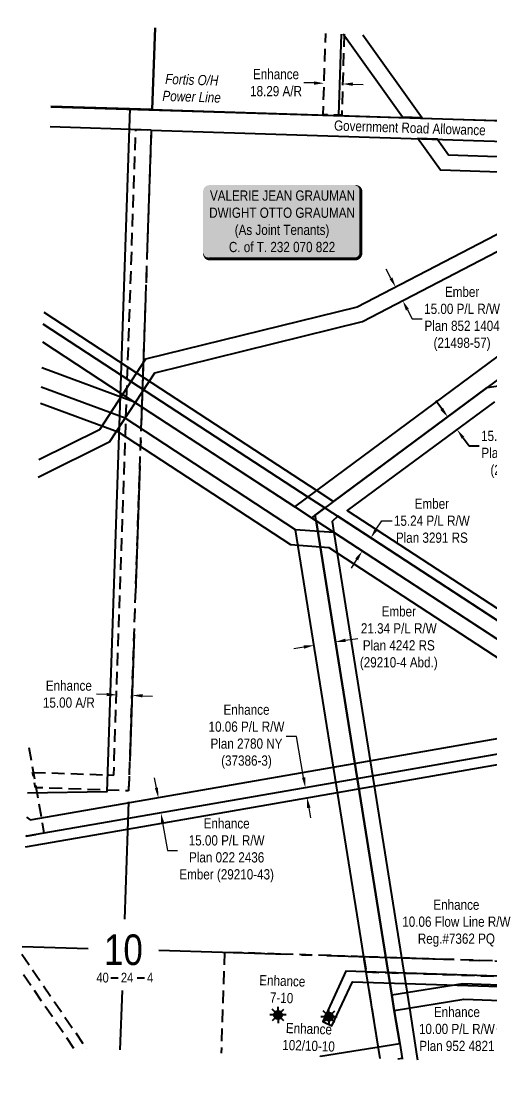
# Model space of a CAD drawing. Extents: x 338396 to 342732, y 5810211 to 5814222.
# Drawn here: x 338396 to 338856, y 5811034 to 5812080 of the extents above; entities that cross this region are included whole.
import ezdxf
from ezdxf.enums import TextEntityAlignment as Align

# ---------------------------------------------------------------- set-up
doc = ezdxf.new("R2010")
doc.units = 0
doc.header["$LTSCALE"] = 5
doc.header["$PDSIZE"] = 0.5
for name, pattern in [('foc-ACCESSROAD', [3.75, 2.5, -1.25]), ('foc-FLOWLINE', [3.75, 2.5, -1.25]), ('foc-QUARTERLINE', [33, 25, -3, 2, -3])]:
    doc.linetypes.add(name, pattern=pattern)
doc.layers.get('Defpoints').update_dxf_attribs({"color": 9})
for name, color, linetype in [('10', 1, 'Continuous'), ('9', 3, 'Continuous'), ('AS-OWNER', 7, 'Continuous'), ('AS-POWER', 104, 'foc-POWER'), ('AS-POWER-T', 104, 'Continuous'), ('C-AR', 13, 'foc-ACCESSROAD'), ('C-FLOWLINE', 13, 'foc-FLOWLINE'), ('C-RW', 13, 'Continuous'), ('C-WS', 13, 'foc-ACCESSROAD'), ('C-WS-S', 13, 'Continuous'), ('F-AR', 190, 'foc-ACCESSROAD'), ('F-RW', 190, 'Continuous'), ('F-WS', 190, 'foc-ACCESSROAD'), ('L-QSEC', 8, 'foc-QUARTERLINE'), ('L-ROAD-T', 7, 'Continuous'), ('L-SEC', 7, 'Continuous'), ('L-SECLBL', 7, 'Continuous'), ('L-SECQ', 8, 'foc-QUARTERLINE')]:
    doc.layers.add(name, color=color, linetype=linetype)
for name, color, linetype, lineweight in [('C-AR-T', 13, 'Continuous', 9), ('C-FLOWLINE-T', 13, 'Continuous', 9), ('C-RW-T', 13, 'Continuous', 9), ('F-RW-T', 190, 'Continuous', 9)]:
    doc.layers.add(name, color=color, linetype=linetype, lineweight=lineweight)
doc.styles.add('80', font='ARIALN.TTF', dxfattribs={"height": 10})
doc.styles.add('80CG', font='ARIALN.TTF', dxfattribs={"height": 10})
doc.styles.add('80L', font='ARIALN.TTF', dxfattribs={"height": 10})
doc.styles.add('foc-LtypeFont', font='ARIALN.TTF', dxfattribs={"height": 7.35})
doc.styles.add('SIMPLEX', font='ARIALN.TTF')
doc.linetypes.add('foc-POWER', pattern='A,6,-1,["P",foc-LtypeFont,S=0.2,R=0,X=-0.625,Y=-0.75],-1.24,4', length=12.24)
doc.linetypes.add('foc-POWER-NOLINE', pattern='A,0,-4,["P",foc-LtypeFont,S=0.2,R=0,X=-0.625,Y=-0.75],-8.24', length=12.24)
doc.dimstyles.new('Compass 5 000', dxfattribs={"dimscale": 5, "dimtxt": 9, "dimasz": 2, "dimexe": 0.2, "dimexo": 0.0625, "dimgap": 0.5, "dimtad": 0, "dimtih": 1, "dimtoh": 1, "dimzin": 0, "dimdsep": 46, "dimtxsty": '80CG', "dimcen": 0.1, "dimse1": 1, "dimse2": 1, "dimclrd": 256, "dimclrt": 256, "dimaunit": 1, "dimadec": 4, "dimazin": 0, "dimtfac": 0.06, "dimtofl": 0, "dimtmove": 0, "dimatfit": 1, "dimfxl": 0.2, "dimtolj": 1, "dimtzin": 0, "dimlwd": -1, "dimarcsym": 0})

# ---------------------------------------------------------------- blocks, each defined once
blk = doc.blocks.new('L-SECLBL')
at = {"layer": '9', "color": 7}
for p, q in [((-5.1, -27.8), (-12.3, -27.8)), ((20.7, -27.8), (13.5, -27.8))]:
    blk.add_line(p, q, dxfattribs=at)
at = {"layer": '10', "color": 2, "style": 'SIMPLEX'}
blk.add_attdef('SEC', text='', height=30, dxfattribs=at).set_placement((0, 0), align=Align.MIDDLE)
at = {"layer": '10', "color": 5, "style": '80L'}
blk.add_attdef('TWP', text='', height=9.5, dxfattribs=at).set_placement((-14.4, -27.4), align=Align.MIDDLE_RIGHT)
blk.add_attdef('RGE', text='', height=9.5, dxfattribs=at).set_placement((3.6, -27.4), align=Align.MIDDLE_CENTER)
blk.add_attdef('MER', text='', height=9.5, dxfattribs=at).set_placement((23.2, -27.4), align=Align.MIDDLE_LEFT)
blk = doc.blocks.new('*D543')
at = {"layer": 'Defpoints', "color": 0, "transparency": 16777216}
for p in [(338823.6, 5811679), (338744.4, 5811639.6), (338753.4, 5811627.3)]:
    blk.add_point(p, dxfattribs=at)
at = {"layer": 'F-RW', "transparency": 16777216}
for p, q in [((338808.6, 5811699.3), (338802.7, 5811707.3)), ((338829.5, 5811670.9), (338835.5, 5811662.9)), ((338835.5, 5811662.9), (338845.5, 5811662.9))]:
    blk.add_line(p, q, dxfattribs=at)
for points in [[(338810, 5811700.3), (338807.3, 5811698.3), (338814.6, 5811691.2)], [(338830.9, 5811671.9), (338828.2, 5811669.9), (338823.6, 5811679)]]:
    blk.add_solid(points, dxfattribs=at)
at = {"layer": 'F-RW', "transparency": 16777216, "insert": (338884.5, 5811662.9), "char_height": 10, "attachment_point": 5, "style": '80CG'}
blk.add_mtext('\\A1;Ember\\P15.00 P/L R/W\\PPlan 062 2266\\P(29210-52)', dxfattribs=at)
blk = doc.blocks.new('*D544')
at = {"layer": 'C-AR-T', "transparency": 16777216}
for p, q in [((338479.5, 5811418.8), (338469.5, 5811419.1)), ((338514.6, 5811417.6), (338524.6, 5811417.2))]:
    blk.add_line(p, q, dxfattribs=at)
for points in [[(338479.6, 5811420.4), (338479.5, 5811417.1), (338489.5, 5811418.4)], [(338514.7, 5811419.2), (338514.6, 5811415.9), (338504.6, 5811417.9)]]:
    blk.add_solid(points, dxfattribs=at)
at = {"layer": 'Defpoints', "color": 0, "transparency": 16777216}
for p in [(338493.2, 5811526.1), (338508.3, 5811525.6), (338489.5, 5811418.4)]:
    blk.add_point(p, dxfattribs=at)
at = {"layer": 'C-AR-T', "transparency": 16777216, "insert": (338442.3, 5811419.1), "char_height": 10, "attachment_point": 5, "style": '80CG'}
blk.add_mtext('\\A1;Enhance\\P15.00 A/R', dxfattribs=at)
blk = doc.blocks.new('*D545')
at = {"layer": 'C-AR-T', "transparency": 16777216}
for p, q in [((338683.1, 5812019.3), (338673.1, 5812019.6)), ((338721.3, 5812018.1), (338731.3, 5812017.8))]:
    blk.add_line(p, q, dxfattribs=at)
for points in [[(338683.2, 5812020.9), (338683, 5812017.6), (338693.1, 5812019)], [(338721.3, 5812019.8), (338721.2, 5812016.4), (338711.3, 5812018.4)]]:
    blk.add_solid(points, dxfattribs=at)
at = {"layer": 'Defpoints', "color": 0, "transparency": 16777216}
for p in [(338695, 5812079.9), (338713.1, 5812079.3), (338711.3, 5812018.4)]:
    blk.add_point(p, dxfattribs=at)
at = {"layer": 'C-AR-T', "transparency": 16777216, "insert": (338645.8, 5812019.6), "char_height": 10, "attachment_point": 5, "style": '80CG'}
blk.add_mtext('\\A1;Enhance\\P18.29 A/R', dxfattribs=at)
blk = doc.blocks.new('*D547')
at = {"layer": 'C-FLOWLINE-T', "transparency": 16777216}
for p, q in [((338888, 5811194.2), (338878, 5811194.2)), ((338925.6, 5811170.6), (338888, 5811194.2)), ((338951, 5811154.6), (338959.5, 5811149.3))]:
    blk.add_line(p, q, dxfattribs=at)
for points in [[(338926.4, 5811172), (338924.7, 5811169.2), (338934, 5811165.3)], [(338951.9, 5811156), (338950.1, 5811153.2), (338942.5, 5811159.9)]]:
    blk.add_solid(points, dxfattribs=at)
at = {"layer": 'Defpoints', "color": 0, "transparency": 16777216}
for p in [(338967.8, 5811219), (338976.3, 5811213.6), (338934, 5811165.3)]:
    blk.add_point(p, dxfattribs=at)
at = {"layer": 'C-FLOWLINE-T', "transparency": 16777216, "insert": (338823, 5811194.2), "char_height": 10, "attachment_point": 5, "style": '80CG'}
blk.add_mtext('\\A1;Enhance\\P10.06 Flow Line R/W\\PReg.#7362 PQ', dxfattribs=at)
blk = doc.blocks.new('*D548')
at = {"layer": 'C-RW-T', "transparency": 16777216}
for p, q in [((338528.3, 5811327.2), (338526.6, 5811337.1)), ((338534.4, 5811292.7), (338539.1, 5811265.7)), ((338539.1, 5811265.7), (338549.1, 5811265.7))]:
    blk.add_line(p, q, dxfattribs=at)
for points in [[(338530, 5811327.5), (338526.7, 5811327), (338530.1, 5811317.4)], [(338536, 5811293), (338532.7, 5811292.4), (338532.7, 5811302.5)]]:
    blk.add_solid(points, dxfattribs=at)
at = {"layer": 'Defpoints', "color": 0, "transparency": 16777216}
for p in [(338788.5, 5811362.5), (338791.1, 5811347.6), (338532.7, 5811302.5)]:
    blk.add_point(p, dxfattribs=at)
at = {"layer": 'C-RW-T', "transparency": 16777216, "insert": (338597.3, 5811265.7), "char_height": 10, "attachment_point": 5, "style": '80CG'}
blk.add_mtext('\\A1;Enhance\\P15.00 P/L R/W\\PPlan 022 2436\\PEmber (29210-43)', dxfattribs=at)
blk = doc.blocks.new('*D550')
at = {"layer": 'C-RW-T', "transparency": 16777216}
for p, q in [((338874.5, 5811151.9), (338874.8, 5811161.9)), ((338873.6, 5811121.9), (338872.6, 5811090.3)), ((338872.6, 5811090.3), (338862.6, 5811090.3))]:
    blk.add_line(p, q, dxfattribs=at)
for points in [[(338872.8, 5811151.9), (338876.2, 5811151.8), (338874.2, 5811141.9)], [(338871.9, 5811121.9), (338875.2, 5811121.8), (338873.9, 5811131.9)]]:
    blk.add_solid(points, dxfattribs=at)
at = {"layer": 'Defpoints', "color": 0, "transparency": 16777216}
for p in [(338787.6, 5811144.6), (338787.3, 5811134.6), (338873.9, 5811131.9)]:
    blk.add_point(p, dxfattribs=at)
at = {"layer": 'C-RW-T', "transparency": 16777216, "insert": (338823.5, 5811090.3), "char_height": 10, "attachment_point": 5, "style": '80CG'}
blk.add_mtext('\\A1;Enhance\\P10.00 P/L R/W\\PPlan 952 4821', dxfattribs=at)
blk = doc.blocks.new('*D552')
at = {"layer": 'C-RW-T', "transparency": 16777216}
for p, q in [((338665.9, 5811377.4), (338655.9, 5811377.4)), ((338672.9, 5811337.2), (338665.9, 5811377.4)), ((338678.1, 5811307.5), (338679.8, 5811297.7))]:
    blk.add_line(p, q, dxfattribs=at)
for points in [[(338674.6, 5811337.5), (338671.3, 5811336.9), (338674.6, 5811327.3)], [(338679.7, 5811307.8), (338676.4, 5811307.3), (338676.4, 5811317.4)]]:
    blk.add_solid(points, dxfattribs=at)
at = {"layer": 'Defpoints', "color": 0, "transparency": 16777216}
for p in [(338630.3, 5811319.6), (338676.4, 5811317.4), (338632, 5811309.7)]:
    blk.add_point(p, dxfattribs=at)
at = {"layer": 'C-RW-T', "transparency": 16777216, "insert": (338616.8, 5811377.4), "char_height": 10, "attachment_point": 5, "style": '80CG'}
blk.add_mtext('\\A1;Enhance\\P10.06 P/L R/W\\PPlan 2780 NY\\P(37386-3)', dxfattribs=at)
blk = doc.blocks.new('*D556')
at = {"layer": 'Defpoints', "color": 0, "transparency": 16777216}
for p in [(338760.9, 5811817.5), (338767.8, 5811804.2), (338770.3, 5811805.4)]:
    blk.add_point(p, dxfattribs=at)
at = {"layer": 'F-RW-T', "transparency": 16777216}
for p, q in [((338758.7, 5811827.7), (338754.1, 5811836.5)), ((338774.9, 5811796.6), (338779.5, 5811787.7)), ((338779.5, 5811787.7), (338789.5, 5811787.7))]:
    blk.add_line(p, q, dxfattribs=at)
for points in [[(338760.2, 5811828.4), (338757.2, 5811826.9), (338763.3, 5811818.8)], [(338776.4, 5811797.3), (338773.4, 5811795.8), (338770.3, 5811805.4)]]:
    blk.add_solid(points, dxfattribs=at)
at = {"layer": 'F-RW-T', "transparency": 16777216, "insert": (338828.6, 5811787.7), "char_height": 10, "attachment_point": 5, "style": '80CG'}
blk.add_mtext('\\A1;Ember\\P15.00 P/L R/W\\PPlan 852 1404\\P(21498-57)', dxfattribs=at)
blk = doc.blocks.new('*D558')
at = {"layer": 'Defpoints', "color": 0, "transparency": 16777216}
for p in [(338830.3, 5811158.1), (338977.8, 5811153.4), (338829.8, 5811143.1)]:
    blk.add_point(p, dxfattribs=at)
at = {"layer": 'F-RW-T', "transparency": 16777216}
for p, q in [((338978.2, 5811163.4), (338978.5, 5811173.3)), ((338978.5, 5811173.3), (338988.5, 5811173.3)), ((338977, 5811128.4), (338976.7, 5811118.4))]:
    blk.add_line(p, q, dxfattribs=at)
for points in [[(338976.5, 5811163.4), (338979.8, 5811163.3), (338977.8, 5811153.4)], [(338975.4, 5811128.4), (338978.7, 5811128.3), (338977.4, 5811138.4)]]:
    blk.add_solid(points, dxfattribs=at)
at = {"layer": 'F-RW-T', "transparency": 16777216, "insert": (339015.8, 5811173.3), "char_height": 10, "attachment_point": 5, "style": '80CG'}
blk.add_mtext('\\A1;Ember\\P15.00 A/R', dxfattribs=at)
blk = doc.blocks.new('*D559')
at = {"layer": 'Defpoints', "color": 0, "transparency": 16777216}
for p in [(338730.5, 5811559.7), (338840.2, 5811506.5), (338831.7, 5811493.6)]:
    blk.add_point(p, dxfattribs=at)
at = {"layer": 'F-RW-T', "transparency": 16777216}
for p, q in [((338744.3, 5811581), (338749.8, 5811589.4)), ((338749.8, 5811589.4), (338759.8, 5811589.4)), ((338725, 5811551.4), (338719.5, 5811543))]:
    blk.add_line(p, q, dxfattribs=at)
for points in [[(338742.9, 5811581.9), (338745.7, 5811580.1), (338738.9, 5811572.6)], [(338723.6, 5811552.3), (338726.4, 5811550.4), (338730.5, 5811559.7)]]:
    blk.add_solid(points, dxfattribs=at)
at = {"layer": 'F-RW-T', "transparency": 16777216, "insert": (338798.9, 5811589.4), "char_height": 10, "attachment_point": 5, "style": '80CG'}
blk.add_mtext('\\A1;Ember\\P15.24 P/L R/W\\PPlan 3291 RS', dxfattribs=at)
blk = doc.blocks.new('*D561')
at = {"layer": 'Defpoints', "color": 0, "transparency": 16777216}
for p in [(338678.3, 5811496.7), (338699.5, 5811500.1), (338683, 5811467)]:
    blk.add_point(p, dxfattribs=at)
at = {"layer": 'F-RW-T', "transparency": 16777216}
for p, q in [((338714.1, 5811472), (338726.3, 5811473.9)), ((338673.2, 5811465.4), (338663.3, 5811463.8))]:
    blk.add_line(p, q, dxfattribs=at)
for points in [[(338713.8, 5811473.6), (338714.4, 5811470.3), (338704.2, 5811470.4)], [(338672.9, 5811467.1), (338673.4, 5811463.8), (338683, 5811467)]]:
    blk.add_solid(points, dxfattribs=at)
at = {"layer": 'F-RW-T', "transparency": 16777216, "insert": (338766.4, 5811473.9), "char_height": 10, "attachment_point": 5, "style": '80CG'}
blk.add_mtext('\\A1;Ember\\P21.34 P/L R/W\\PPlan 4242 RS\\P(29210-4 Abd.)', dxfattribs=at)
blk = doc.blocks.new('*U363')
h = blk.add_hatch(color=59)
edge = h.paths.add_edge_path()
edge.add_line((-71.5, -37), (71.5, -37))
edge.add_arc((71.5, -31), 6, 270, 360)
edge.add_line((77.5, -31), (77.5, 29.5))
edge.add_arc((71.5, 29.5), 6, 0, 90)
edge.add_line((71.5, 35.5), (-71.5, 35.5))
edge.add_arc((-71.5, 29.5), 6, 90, 180)
edge.add_line((-77.5, 29.5), (-77.5, -31))
edge.add_arc((-71.5, -31), 6, 180, 270)
at = {"color": 1, "flags": 128}
blk.add_lwpolyline([(-71.5, -37, 3, 3, 0), (71.5, -37, 3, 3, 0.414214), (77.5, -31, 3, 3, 0), (77.5, 29.5, 3, 0, 0.414214), (71.5, 35.5, 0, 0, 0), (-71.5, 35.5, 0, 0, 0.414214), (-77.5, 29.5, 0, 0, 0), (-77.5, -31, 0, 3, 0.414214)], format="xyseb", close=True, dxfattribs=at)
blk.add_lwpolyline([(-23.2, -12.7, 0, 7.5, 0), (0, 0, 0, 0, 0)], format="xyseb", dxfattribs=at)
at = {"color": 1, "style": '80'}
blk.add_attdef('ENTER_TEXT_001', (-36, -5), '', height=10, dxfattribs=at)
blk = doc.blocks.new('GAS')
h = blk.add_hatch(color=255)
h.dxf.hatch_style = 1
edge = h.paths.add_edge_path()
edge.add_arc((0, 0), 0.9, 0, 360)
for p, q in [((-0.81, 0), (-1.62, 0)), ((-0.57, 0.57), (-1.14, 1.14)), ((0, 0.81), (0, 1.62)), ((0.57, 0.57), (1.14, 1.14)), ((1.62, 0), (0.81, 0)), ((-0.57, -0.57), (-1.14, -1.14)), ((0, -0.81), (0, -1.62)), ((1.14, -1.14), (0.57, -0.57))]:
    blk.add_line(p, q)
blk.add_circle((0, 0), 0.8)

msp = doc.modelspace()

# ---------------------------------------------------------------- linework, layer by layer
at = {"layer": 'AS-POWER', "flags": 128}
for points in [[(338707.477, 5811987.673), (338710.011, 5812067.325)], [(338401.552, 5811322.16), (338480.034, 5811323.601), (338502.664, 5811994.187)]]:
    msp.add_lwpolyline(points, dxfattribs=at)
at = {"layer": 'AS-POWER', "linetype": 'foc-POWER-NOLINE', "flags": 128}
msp.add_lwpolyline([(338424.474, 5811995.912), (339033.807, 5811977.293), (339429.612, 5811964.517)], dxfattribs=at)
at = {"layer": 'C-AR', "flags": 128}
msp.add_lwpolyline([(338712.778, 5812067.234), (338710.34, 5811987.603), (338692.152, 5811988.16), (338694.592, 5812067.83)], dxfattribs=at)
msp.add_lwpolyline([(338406.742, 5811342.352), (338486.384, 5811339.612), (338508.134, 5811973.572), (338523.193, 5811973.09), (338500.86, 5811324.104), (338409.394, 5811327.252)], close=True, dxfattribs=at)
at = {"layer": 'C-FLOWLINE', "flags": 128}
for points in [[(338396.164, 5811163.79), (338459.737, 5811070.829)], [(338447.266, 5811071.243), (338395.586, 5811146.813)]]:
    msp.add_lwpolyline(points, dxfattribs=at)
at = {"layer": 'C-RW', "flags": 128}
for points in [[(338731.07, 5812066.635), (338789.327, 5811984.992), (338770.165, 5811985.604), (338711.893, 5812067.263)], [(338702.103, 5811347.43), (338981.115, 5811396.087), (339020.148, 5811402.902), (339034.478, 5811415.399), (339039.33, 5811419.63), (339080.964, 5811415.86), (339097.303, 5811413.394), (339105.428, 5811396.753), (339119.601, 5811369.008), (339101.444, 5811371.864), (339095.73, 5811382.966), (339087.166, 5811399.724), (339079.091, 5811400.963), (339043.799, 5811404.161), (339026.541, 5811388.716), (338704.516, 5811332.513), (338400.54, 5811279.544), (338400.113, 5811279.854)], [(338399.749, 5811269.165), (338500.06, 5811286.657), (338706.1, 5811322.585), (339033.833, 5811379.726), (339038.316, 5811379.32), (339075.673, 5811375.918), (339076.973, 5811385.977), (339048.768, 5811388.539), (339033.615, 5811389.956), (338704.516, 5811332.513), (338400.54, 5811279.544), (338400.1, 5811279.467)], [(338400.738, 5811298.236), (338404.341, 5811295.613), (338702.103, 5811347.43)]]:
    msp.add_lwpolyline(points, dxfattribs=at)
for points in [[(338784.875, 5811965.011), (338804.036, 5811964.397), (338815.306, 5811948.618), (339331.134, 5811931.123), (339330.573, 5811915.891), (338807.278, 5811933.647), (338784.875, 5811965.011)], [(338912.412, 5811140.471), (338714.531, 5811146.942), (338691.644, 5811097.612), (338700.713, 5811093.404), (338720.787, 5811136.671), (338906.349, 5811130.817)]]:
    msp.add_lwpolyline(points, close=True, dxfattribs=at)
at = {"layer": 'C-RW'}
for points in [[(339117.635, 5811048.97), (339125.944, 5811311.092), (339028.933, 5811364.829), (338702.719, 5811577.933), (338664.844, 5811580.66), (338497.66, 5811690.068), (338415.107, 5811720.578)], [(338414.57, 5811704.788), (338490.869, 5811676.59), (338659.887, 5811565.981), (338697.768, 5811563.254), (339021.514, 5811351.762), (339110.665, 5811302.409), (339102.646, 5811049.468)]]:
    msp.add_lwpolyline(points, dxfattribs=at)
at = {"layer": 'C-WS', "flags": 128}
msp.add_lwpolyline([(338403.068, 5811366.708), (338417.851, 5811282.556), (338400.1, 5811279.47)], dxfattribs=at)
at = {"layer": 'F-AR'}
msp.add_lwpolyline([(338732.007, 5811161.306), (338734.444, 5811146.291), (339124.923, 5811133.599), (339139.454, 5811148.134), (338732.007, 5811161.306)], dxfattribs=at)
at = {"layer": 'F-RW', "flags": 128}
for points in [[(338412.098, 5811632.125), (338482.616, 5811667.173), (338526.885, 5811734.783), (338730.86, 5811784.921), (338962.087, 5811905.206), (338964.311, 5811959.333), (338949.318, 5811959.813), (338947.455, 5811914.508), (338725.435, 5811799.086), (338517.565, 5811747.944), (338472.32, 5811678.815), (338412.677, 5811649.16)], [(338415.76, 5811739.785), (338505.789, 5811706.381), (338664.243, 5811602.961), (338685.937, 5811619.026), (339138.063, 5811953.868), (339167.518, 5811952.925), (338853.343, 5811720.246), (338680.618, 5811592.335), (338685.198, 5811589.377), (338759.696, 5811123.449), (338762.012, 5811108.62), (338767.347, 5811076.127), (338769.71, 5811061.321), (338769.837, 5811060.526)], [(338417.611, 5811794.172), (338508.767, 5811734.574), (338685.937, 5811619.026), (338702.277, 5811608.369), (338853.343, 5811720.246), (338977.055, 5811738.942)], [(338417.213, 5811782.484), (338503.3, 5811726.201), (338677.386, 5811612.694), (338693.763, 5811602.063), (338971.02, 5811421.087), (339021.528, 5811387.801), (339024.045, 5811386.487), (339033.833, 5811379.726), (339038.316, 5811379.32), (339062.033, 5811377.159), (339060.672, 5811361.988), (339028.933, 5811364.829), (338685.198, 5811589.377), (338680.618, 5811592.335), (338664.243, 5811602.961), (338494.958, 5811713.446), (338416.607, 5811764.673)], [(338689.461, 5811063.196), (338689.395, 5811063.604), (338767.347, 5811076.127), (338762.012, 5811108.62), (338759.696, 5811123.449), (338685.198, 5811589.377), (338684.253, 5811595.025), (338693.763, 5811602.063), (338677.386, 5811612.694), (338503.3, 5811726.201), (338417.213, 5811782.484)], [(338748.099, 5811061.248), (338736.162, 5811136.161), (338734.444, 5811146.291), (338732.007, 5811161.306), (338729.467, 5811177.841), (338664.844, 5811580.66), (338497.66, 5811690.068), (338415.107, 5811720.578)], [(338860.554, 5811706.168), (338715.761, 5811599.586), (338965.73, 5811436.564)], [(338971.02, 5811421.087), (338706.432, 5811593.793), (338700.948, 5811588.805), (338702.719, 5811577.933), (338777.056, 5811111.026), (338784.244, 5811063.611), (338784.818, 5811060.028)], [(338769.837, 5811060.526), (338769.71, 5811061.321), (338765.631, 5811060.666)]]:
    msp.add_lwpolyline(points, dxfattribs=at)
msp.add_lwpolyline([(339201.534, 5811121.271), (338829.241, 5811134.524), (338759.696, 5811123.449), (338762.012, 5811108.62), (338830.181, 5811119.49), (339201.022, 5811106.33), (339301.922, 5811102.749), (339302.45, 5811117.709)], close=True, dxfattribs=at)
at = {"layer": 'F-WS'}
msp.add_lwpolyline([(338747.992, 5811061.252), (338736.162, 5811136.161), (338734.444, 5811146.291), (338732.007, 5811161.306), (338700.084, 5811162.338), (338650.121, 5811163.953), (338595.161, 5811165.73), (338591.951, 5811066.436)], dxfattribs=at)
at = {"layer": 'L-QSEC', "flags": 128}
msp.add_lwpolyline([(338524.591, 5811993.132), (338527.309, 5812073.31)], dxfattribs=at)
at = {"layer": 'L-SEC'}
for p, q in [((338523.832, 5811993.192), (339330.245, 5811967.541)), ((338523.193, 5811973.09), (338423.804, 5811976.215)), ((338523.193, 5811973.09), (339331.726, 5811947.185))]:
    msp.add_line(p, q, dxfattribs=at)
msp.add_lwpolyline([(338523.888, 5811993.191), (338424.488, 5811996.316)], dxfattribs=at)
at = {"layer": 'L-SECQ'}
for p, q in [((338526.661, 5812073.331), (338523.888, 5811993.191)), ((338523.193, 5811973.09), (338496.9, 5811198.136)), ((338396.422, 5811171.373), (338461.429, 5811169.271)), ((338530.845, 5811167.81), (339303.337, 5811142.831)), ((338494.527, 5811128.193), (338492.544, 5811069.739))]:
    msp.add_line(p, q, dxfattribs=at)

# ---------------------------------------------------------------- block references
at = {"layer": 'AS-OWNER', "color": 5}
ref = msp.add_blockref('*U363', (338651.722, 5811883.511), dxfattribs=at)
ref.add_attrib('ENTER_TEXT_001', 'VALERIE JEAN GRAUMAN', (338580.886, 5811903.771), dxfattribs={"layer": '0', "color": 1, "height": 10, "style": '80'})
ref.add_attrib('ENTER_TEXT_002', 'DWIGHT OTTO GRAUMAN', (338580.177, 5811886.927), dxfattribs={"layer": '0', "color": 1, "height": 10, "style": '80'})
ref.add_attrib('ENTER_TEXT_003', '(As Joint Tenants)', (338605.241, 5811870.089), dxfattribs={"layer": '0', "color": 1, "height": 10, "style": '80'})
ref.add_attrib('ENTER_TEXT_004', 'C. of T. 232 070 822', (338599.522, 5811853.245), dxfattribs={"layer": '0', "color": 1, "height": 10, "style": '80'})
at = {"layer": 'C-WS-S', "xscale": 4.998914999999968, "yscale": 4.998914999999968, "zscale": 4.998914999999968}
for p in [(338647.808, 5811104.063), (338697.842, 5811102.419)]:
    msp.add_blockref('GAS', p, dxfattribs=at)
at = {"layer": 'L-SECLBL'}
msp.add_blockref('L-SECLBL', (338495.883, 5811168.158), dxfattribs=at).add_auto_attribs({'SEC': '10', 'TWP': '40', 'RGE': '24', 'MER': '4'})

# ---------------------------------------------------------------- texts
at = {"layer": 'C-RW-T', "char_height": 10, "attachment_point": 1, "rotation": 358.091738, "style": '80L'}
for s, insert in [('\\pi0.49364;Enhance\\P\\pi11.48614;7-10', (338629.086, 5811143.38)), ('\\pi0.49364;Enhance\\P\\pi-2.49749;102/10-10', (338655.225, 5811096.332))]:
    msp.add_mtext_dynamic_manual_height_columns(s, width=44.8072, gutter_width=49.978, heights=[0], dxfattribs=dict(at, insert=insert))
at = {"layer": 'L-ROAD-T', "style": '80L'}
msp.add_text('Government Road Allowance', height=10, rotation=358.16611, dxfattribs=at).set_placement((338777.304, 5811975.247), align=Align.MIDDLE_CENTER)

# ---------------------------------------------------------------- dimensions: what is measured, and where the dimension line sits
at = {"layer": 'C-AR-T'}
dim = msp.add_linear_dim(base=(338711.283, 5812018.407), p1=(338694.961, 5812079.877), p2=(338713.148, 5812079.32), angle=358.245984, text='Enhance\\P18.29 A/R', dimstyle='Compass 5 000', dxfattribs=at)
dim.commit()
dim.dimension.update_dxf_attribs({"geometry": '*D545', "text_midpoint": (338645.823, 5812019.576), "dimtype": 161})
dim = msp.add_linear_dim(base=(338489.53, 5811418.417), p1=(338508.334, 5811525.587), p2=(338493.244, 5811526.107), angle=178.025022, text='Enhance\\P15.00 A/R', dimstyle='Compass 5 000', override={"dimtxt": 10}, dxfattribs=at)
dim.commit()
dim.dimension.update_dxf_attribs({"geometry": '*D544', "text_midpoint": (338442.26, 5811419.106), "dimtype": 161})
at = {"layer": 'C-FLOWLINE-T', "color": 2}
dim = msp.add_linear_dim(base=(338934.021, 5811165.294), p1=(338976.295, 5811213.611), p2=(338967.776, 5811218.969), angle=147.834709, text='Enhance\\P10.06 Flow Line R/W\\PReg.#7362 PQ', dimstyle='Compass 5 000', dxfattribs=at)
dim.commit()
dim.dimension.update_dxf_attribs({"geometry": '*D547', "text_midpoint": (338823.001, 5811194.235), "dimtype": 161})
at = {"layer": 'C-RW-T', "color": 5}
dim = msp.add_linear_dim(base=(338676.371, 5811317.401), p1=(338630.278, 5811319.577), p2=(338632.006, 5811309.665), angle=279.891435, text='Enhance\\P10.06 P/L R/W\\PPlan 2780 NY\\P(37386-3)', dimstyle='Compass 5 000', override={"dimtxt": 10}, dxfattribs=at)
dim.commit()
dim.dimension.update_dxf_attribs({"geometry": '*D552', "text_midpoint": (338616.826, 5811377.377), "dimtype": 161})
at = {"layer": 'C-RW-T'}
for base, p1, p2, angle, text, picture, middle in [((338532.654, 5811302.515), (338788.49, 5811362.495), (338791.085, 5811347.623), 279.901019, 'Enhance\\P15.00 P/L R/W\\PPlan 022 2436\\PEmber (29210-43)', '*D548', (338597.258, 5811265.702)), ((338873.895, 5811131.881), (338787.646, 5811144.562), (338787.336, 5811134.572), 268.219908, 'Enhance\\P10.00 P/L R/W\\PPlan 952 4821', '*D550', (338823.517, 5811090.317))]:
    dim = msp.add_linear_dim(base=base, p1=p1, p2=p2, angle=angle, text=text, dimstyle='Compass 5 000', override={"dimtxt": 10}, dxfattribs=at)
    dim.commit()
    dim.dimension.update_dxf_attribs({"geometry": picture, "text_midpoint": middle, "dimtype": 161})
at = {"layer": 'F-RW', "color": 5}
dim = msp.add_linear_dim(base=(338823.595, 5811678.963), p1=(338744.385, 5811639.558), p2=(338753.409, 5811627.299), angle=306.356752, text='Ember\\P15.00 P/L R/W\\PPlan 062 2266\\P(29210-52)', dimstyle='Compass 5 000', override={"dimtxt": 10}, dxfattribs=at)
dim.commit()
dim.dimension.update_dxf_attribs({"geometry": '*D543', "text_midpoint": (338884.537, 5811662.856), "dimtype": 161})
at = {"layer": 'F-RW-T'}
dim = msp.add_aligned_dim(p1=(338760.895, 5811817.52), p2=(338767.844, 5811804.16), distance=2.757, text='Ember\\P15.00 P/L R/W\\PPlan 852 1404\\P(21498-57)', dimstyle='Compass 5 000', override={"dimtxt": 10}, dxfattribs=at)
dim.commit()
dim.dimension.update_dxf_attribs({"geometry": '*D556', "text_midpoint": (338828.606, 5811787.69)})
at = {"layer": 'F-RW-T', "color": 5}
dim = msp.add_linear_dim(base=(338730.451, 5811559.729), p1=(338840.155, 5811506.481), p2=(338831.738, 5811493.592), angle=236.856628, text='Ember\\P15.24 P/L R/W\\PPlan 3291 RS', dimstyle='Compass 5 000', override={"dimtxt": 10}, dxfattribs=at)
dim.commit()
dim.dimension.update_dxf_attribs({"geometry": '*D559', "text_midpoint": (338798.889, 5811589.365), "dimtype": 161})
at = {"layer": 'F-RW-T'}
for base, p1, p2, angle, text, picture, middle in [((338683.031, 5811466.989), (338699.46, 5811500.124), (338678.272, 5811496.734), 189.09025, 'Ember\\P21.34 P/L R/W\\PPlan 4242 RS\\P(29210-4 Abd.)', '*D561', (338766.363, 5811473.919)), ((338977.848, 5811153.359), (338829.814, 5811143.142), (338830.299, 5811158.13), 88.147913, 'Ember\\P15.00 A/R', '*D558', (339015.776, 5811173.349))]:
    dim = msp.add_linear_dim(base=base, p1=p1, p2=p2, angle=angle, text=text, dimstyle='Compass 5 000', override={"dimtxt": 10}, dxfattribs=at)
    dim.commit()
    dim.dimension.update_dxf_attribs({"geometry": picture, "text_midpoint": middle, "dimtype": 161})

# ---------------------------------------------------------------- next in the draw order: texts
at = {"layer": 'AS-POWER-T', "insert": (338534.626, 5812028.429), "char_height": 10, "attachment_point": 1, "rotation": 358.161605, "style": '80L', "bg_fill": 2}
msp.add_mtext_dynamic_manual_height_columns('\\pi2.54713;{\\fArial Narrow|b0|i1|c0|p34;Fortis O/H \\P\\pi0.31998;Power Line}', width=57.10653, gutter_width=49.978, heights=[0], dxfattribs=at)

doc.saveas('drawing.dxf')
